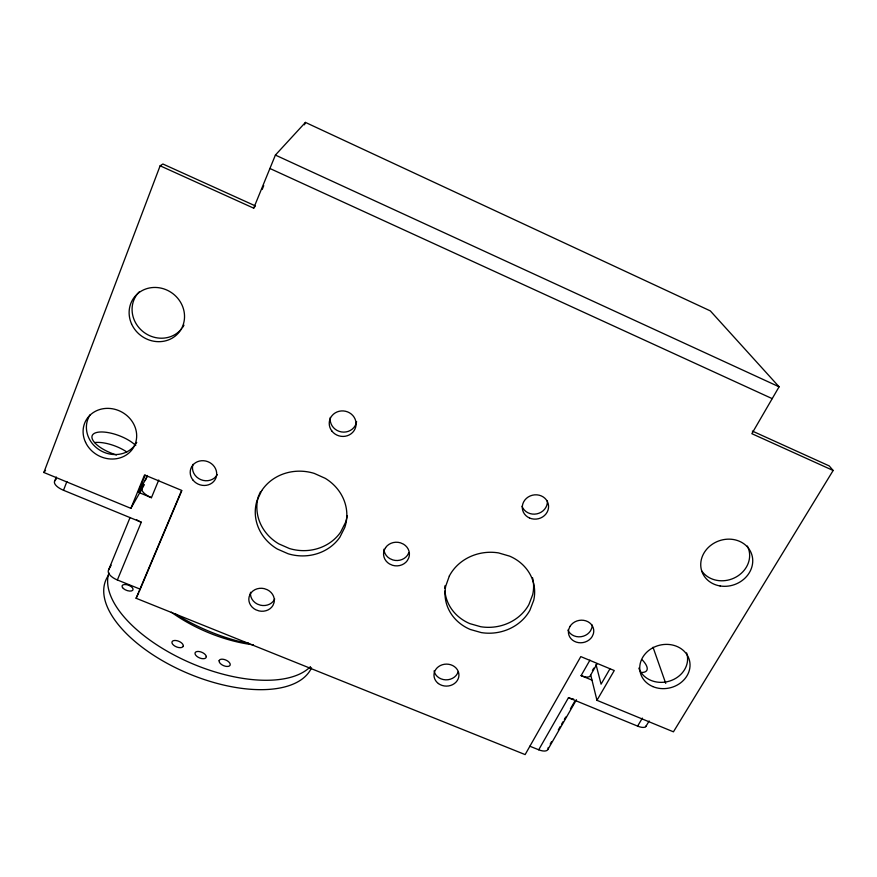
<?xml version="1.0" encoding="UTF-8"?>
<svg xmlns="http://www.w3.org/2000/svg" width="877" height="877" viewBox="0 0 877 877"><rect width="100%" height="100%" fill="white"/><g stroke="black" fill="none" stroke-linecap="round" stroke-linejoin="round"><path stroke-width="1.32" d="M144.277 484.795L130.881 508.342L43.85 472.484L160.129 165.797L162.881 163.999L255.437 205.931M140.221 589.18L117.375 579.971L141.285 522.221L63.506 490.276A13.012 5.426 19.4 0 1 54.867 480.749L56.292 477.022M63.506 490.276L66.893 481.528M274.665 598.925L274.315 599.813A12.684 11.357 11.8 0 1 260.458 605.196L257.356 604.089A12.684 11.357 11.8 0 1 250.526 592.293M130.881 508.342L144.541 474.939L181.627 490.375L136.099 598.267L525.137 754.593L580.793 656.599L614.262 670.532L596.952 700.317L673.437 731.824L833.15 470.489L829.193 465.895L752.367 431.078M160.129 165.797L253.683 208.156L275.4 155.076L305.437 122.407L710.315 310.886L779.083 386.801L751.852 433.687L833.15 470.489M145.209 475.246L138.149 492.479L146.963 477.077M262.179 189.465L263.736 185.661M117.375 579.971A12.508 5.876 20.4 0 1 108.551 570.006L130.059 517.529M142.633 486.867L143.675 484.334M145.231 480.53L147.303 475.477M304.451 124.808L305.437 122.407M139.487 492.742L151.436 497.687L158.748 480.015M139.3 591.405L181.813 490.671M259.077 494.727L260.546 491.624M136.099 598.267L138.763 592.666M408.934 552.499L407.487 555.251A12.815 11.73 2.5 0 1 392.841 559.943L389.816 558.616A12.815 11.73 2.5 0 1 383.929 549.188M108.551 570.006L111.149 565.237M140.145 491.591L141.46 489.278M529.829 746.217L538.708 749.791L568.471 697.708A12.125 4.889 30.8 0 0 573.657 699.079M591.865 680.081L581.1 675.619L589.936 660.151M550.219 744.025L551.567 741.679M558.298 729.949L560.315 726.43M561.664 724.084L563.012 721.738M564.36 719.392L565.709 717.046M570.423 708.835L574.457 701.808M592.435 670.499L593.795 668.121M548.125 749.068L576.463 699.725M597.204 663.604L590.407 675.454A12.201 4.703 30.6 0 1 581.1 675.619M609.833 669.03L601.074 684.159L595.987 664.437M568.471 697.708L637.601 726.112L642.381 718.11M645.746 726.66L649.166 720.982M54.867 480.749L56.424 478.699M43.85 472.484L45.538 470.357M253.683 208.156L254.856 206.676M248.717 643.159L239.684 641.536A106.369 48.18 23.2 0 1 175.181 613.79M269.908 168.483L772.209 398.64M275.4 155.076L779.083 386.801M653.025 647.248L665.731 683.369M590.758 675.104L596.952 700.317M686.614 652.927A25.093 21.793 -13.4 0 1 669.798 681.012A25.093 21.793 -13.4 0 1 638.84 668.121M747.368 546.064A26.102 23.021 -20 0 1 735.836 577.176A26.102 23.021 -20 0 1 701.786 571.015M592.205 625.038A12.607 11.171 -10 0 1 591.811 627.954L590.583 630.716A12.607 11.171 -10 0 1 578.721 636.834A12.607 11.171 -10 0 1 567.901 630.07M532.536 577.702A44.431 40.134 -4.8 0 1 532.679 594.683L528.886 604.604A44.431 40.134 -4.8 0 1 480.771 626.737L469.897 623.646A44.431 40.134 -4.8 0 1 444.946 591.109M444.814 588.5A44.431 40.134 -4.8 0 1 444.858 585.858M458.178 671.749A12.366 10.919 -1.1 0 1 445.691 679.839A12.366 10.919 -1.1 0 1 434.071 670.905M547.369 501.008A13.056 12.037 -10.8 0 1 536.867 513.856A13.056 12.037 -10.8 0 1 522.034 506.303M258.583 495.768A45.505 41.877 11.8 0 0 278.733 543.828L289.443 548.531A45.505 41.877 11.8 0 0 340.616 532.153L345.538 522.385A45.505 41.877 11.8 0 0 347.149 515.742M356.61 421.64A13.33 12.629 11.6 0 1 341.504 431.944A13.33 12.629 11.6 0 1 330.289 417.397M217.299 474.6A13.254 12.135 21.2 0 1 200.8 479.642A13.254 12.135 21.2 0 1 192.962 464.372M136.746 442.381A27.11 24.512 28.5 0 1 100.121 450.339A27.11 24.512 28.5 0 1 90.309 414.536M181.736 328.601A28.141 26.135 36.9 0 1 142.118 330.87A28.141 26.135 36.9 0 1 139.366 291.745M183.973 325.181A28.141 26.135 36.9 0 1 182.537 327.516M116.455 454.944A25.115 9.57 20.7 0 1 94.683 433.194A25.115 9.57 20.7 0 1 135.749 445.549M642.293 659.942A23.624 8.485 30.8 0 1 641.186 672.462M94.617 442.567A25.038 9.735 20.6 0 1 126.825 451.995M311.543 667.77A111.817 53.99 22.9 0 1 182.471 670.982A111.817 53.99 22.9 0 1 108.167 575.761M310.458 666.63A112.124 53.322 23 0 1 184.63 660.271A112.124 53.322 23 0 1 108.891 572.856M548.202 747.533A11.927 5.317 31.5 0 1 538.708 749.791M151.436 497.687A12.804 5.207 21.4 0 1 142.118 488.127M646.327 725.564A12.168 4.747 32.1 0 1 637.601 726.112M141.285 522.221A12.716 5.415 21.1 0 1 136.516 519.699M253.475 644.836A90.539 41.57 23.1 0 1 171.278 612.157M219.151 660.622L219.107 661.444A5.942 3.015 23.5 0 0 225.246 666.202A5.942 3.015 23.5 0 0 230.202 664.185L229.862 663.264A5.942 3.015 23.5 0 0 224.073 659.449A5.942 3.015 23.5 0 0 219.151 660.622M206.259 656.467L206.205 657.29A5.986 3.037 22.8 0 1 199.671 657.969A5.986 3.037 22.8 0 1 195.089 652.861L195.538 652.192A5.986 3.037 22.8 0 1 201.622 652.203A5.986 3.037 22.8 0 1 206.259 656.467M449.342 576.003L445.735 586.143A44.848 40.441 -4.8 0 0 470.335 629.489L481.309 632.602A44.848 40.441 -4.8 0 0 529.872 610.304L533.709 600.307A44.848 40.441 -4.8 0 0 509.712 556.171L498.509 552.905A44.848 40.441 -4.8 0 0 449.342 576.003M250.197 594.124L249.09 596.908A12.804 11.434 11.8 0 0 255.81 609.778L258.934 610.896A12.804 11.434 11.8 0 0 272.922 605.47L274.041 602.696A12.804 11.434 11.8 0 0 267.375 589.772L264.229 588.631A12.804 11.434 11.8 0 0 250.197 594.124M569.995 626.419L568.778 629.204A12.727 11.258 -9.9 0 0 576.397 642.15A12.727 11.258 -9.9 0 0 592.139 636.614L593.367 633.841A12.727 11.258 -9.9 0 0 585.781 620.817A12.727 11.258 -9.9 0 0 569.995 626.419M261.763 490.55L256.994 500.603A45.944 42.217 11.7 0 0 277.362 549.046L288.182 553.782A45.944 42.217 11.7 0 0 339.827 537.283L344.793 527.439A45.944 42.217 11.7 0 0 325.257 478.338L314.24 473.394A45.944 42.217 11.7 0 0 261.763 490.55M385.584 547.599L384.148 550.394A12.936 11.829 2.5 0 0 389.498 563.955L392.545 565.292A12.936 11.829 2.5 0 0 407.345 560.567L408.792 557.794A12.936 11.829 2.5 0 0 403.508 544.168L400.449 542.819A12.936 11.829 2.5 0 0 385.584 547.599M183.172 646.283L182.712 646.941A5.996 3.037 22.1 0 1 175.104 646.239A5.996 3.037 22.1 0 1 172.495 641.186L173.317 640.725A5.996 3.037 22.1 0 1 180.07 641.898A5.996 3.037 22.1 0 1 183.172 646.283M438.39 683.534A12.475 10.995 -1.1 0 0 458.737 677.011A12.475 10.995 -1.1 0 0 442.238 664.777A12.475 10.995 -1.1 0 0 438.39 683.534M720.094 585.957A26.354 23.208 -19.9 0 0 751.83 554.702A26.354 23.208 -19.9 0 0 708.276 547.533A26.354 23.208 -19.9 0 0 720.094 585.957M652.751 686.548A25.323 21.947 -13.3 0 0 690.035 664.645A25.323 21.947 -13.3 0 0 651.863 648.344A25.323 21.947 -13.3 0 0 652.751 686.548M529.544 518.011A13.188 12.135 -10.7 0 0 548.563 505.886A13.188 12.135 -10.7 0 0 528.206 497.007A13.188 12.135 -10.7 0 0 529.544 518.011M193.093 480.212A13.385 12.234 21.1 0 0 215.775 478.294A13.385 12.234 21.1 0 0 201.48 460.743A13.385 12.234 21.1 0 0 193.093 480.212M331.846 431.013A13.462 12.738 11.5 0 0 354.977 429.028A13.462 12.738 11.5 0 0 341.175 410.951A13.462 12.738 11.5 0 0 331.846 431.013M131.539 323.854A28.426 26.376 36.6 0 0 179.292 331.977A28.426 26.376 36.6 0 0 159.658 287.853A28.426 26.376 36.6 0 0 131.539 323.854M85.573 442.37A27.373 24.72 28.3 0 0 131.802 449.989A27.373 24.72 28.3 0 0 112.278 408.748A27.373 24.72 28.3 0 0 85.573 442.37M123.328 588.467A5.799 2.763 20.6 0 0 132.745 590.254A5.799 2.763 20.6 0 0 126.639 584.663A5.799 2.763 20.6 0 0 123.328 588.467"/></g></svg>
